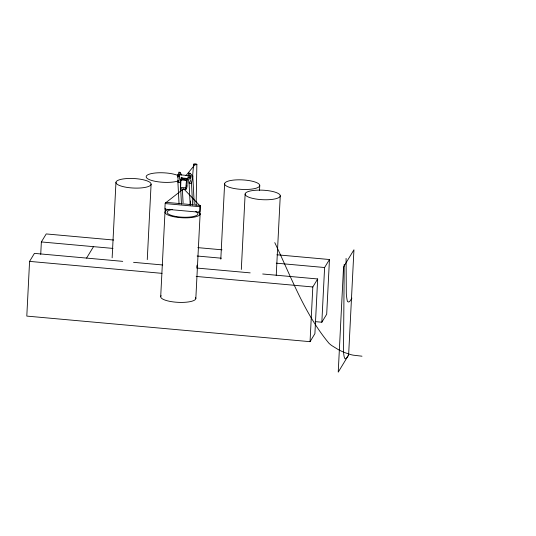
<?xml version="1.0" encoding="UTF-8"?>
<svg xmlns="http://www.w3.org/2000/svg" width="536" height="536" viewBox="0 0 536 536"><rect width="100%" height="100%" fill="white"/><g stroke="black" fill="none" stroke-linecap="round" stroke-linejoin="round"><path stroke-width="0.8" d="M346.082 258.406L346.31 293.527A39.832 5.534 -84.8 0 0 346.531 296.388L347.14 300.281A25.902 3.598 -84.8 0 0 347.676 301.674C349.579 303.249 350.899 299.282 351.904 298.11M181.557 179.821L182.14 177.992L187.345 178.461C187.6 183.158 181.965 176.639 181.443 179.982M344.213 264.362L343.509 351.187A27.088 3.765 -84.8 0 0 345.418 358.885L346.665 358.001L348.621 354.993L353.948 249.783L343.556 266.928L338.229 372.131L348.621 354.993M196.109 205.362L196.866 164.378A1.635 0.442 2.9 0 0 194.521 163.882A1.635 0.442 2.9 0 0 194.327 164.639A1.635 0.442 2.9 0 0 196.859 164.418M180.867 174.823L181.624 174.897L179.982 172.304L178.769 172.19L178.073 176.331L177.912 182.267L179.044 203.908M181.356 179.285L180.96 179.935L180.578 188.283M186.561 179.761L185.791 187.848C185.443 191.352 187.379 187.191 186.97 185.898L187.345 178.461M122.731 261.36L34.425 253.381L29.574 261.387L26.8 316.093L310.049 341.673L314.9 333.667L317.674 278.961L262.687 273.997M40.729 254.379L41.359 241.944L46.217 233.937L113.692 240.034M112.138 257.809L115.957 182.381M147.266 259.612L151.092 184.176A17.588 4.757 2.9 0 0 124.982 178.716A17.588 4.757 2.9 0 0 124.499 186.943A17.588 4.757 2.9 0 0 151.092 184.176M165.148 203.573L164.867 209.114L199.56 212.243L200.317 210.996L200.598 205.462L165.905 202.327L165.148 203.573L199.841 206.708L200.598 205.462M160.7 296.676L164.988 212.129M165.095 211.452L165.242 208.491M182.093 178.924L182.14 177.992M199.56 212.243L199.841 206.708M199.787 214.588L199.935 211.62M195.834 298.478L200.116 213.924M220.805 259.183L224.624 183.748M241.314 269.474L245.133 194.045M259.504 190.521L259.752 185.55A17.588 4.757 2.9 0 0 233.649 180.083A17.588 4.757 2.9 0 0 233.167 188.31A17.588 4.757 2.9 0 0 259.752 185.55M276.234 275.424L280.261 195.848A17.588 4.757 2.9 0 0 254.158 190.38A17.588 4.757 2.9 0 0 253.675 198.608A17.588 4.757 2.9 0 0 280.261 195.848M310.049 341.673L312.816 286.968L317.674 278.961M315.168 321.627L321.835 322.23L324.608 267.524L329.459 259.518L276.978 254.781M329.459 259.518L326.692 314.223L321.835 322.23M190.22 205.12L190.561 200.953M192.638 175.929L193.61 164.251M197.02 267.745L197.382 265.293L196.926 265.253M178.233 180.371L177.912 182.267L180.337 182.488L181.47 204.122M181.222 177.269L180.337 182.488L179.285 176.445L179.982 172.304M190.186 204.913L189.081 183.272L188.035 177.235L188.739 173.095L189.952 173.202L192.793 175.902L194.226 203.841M192.612 205.134L191.513 183.493L189.255 177.342L189.952 173.202M189.322 181.851L189.081 183.272L191.513 183.493L192.793 175.902L192.035 175.835M177.872 176.599L177.657 177.141L177.898 174.609L190.91 175.788L190.702 178.32L190.91 175.788M196.893 266.881L197.382 265.293M86.571 258.091L93.505 246.654M180.585 188.438L180.733 188.994L181.041 188.565M180.793 188.96L186.032 189.389M185.959 175.594L195.238 164.318M165.524 202.95L183.674 188.752L200.216 206.085M178.073 176.331L179.285 176.445M188.035 177.235L189.255 177.342M181.751 178.635L186.957 179.111M180.96 179.935L186.166 180.404M186.32 185.845L186.97 185.898M180.585 187.379L185.791 187.848M185.865 188.531L186.515 188.585M197.838 247.632L221.991 249.816M41.359 241.944L113.002 248.416M197.148 256.014L221.308 258.198M276.288 263.163L324.608 267.524M133.565 262.339L162.716 264.972M196.658 268.034L250.191 272.871M29.574 261.387L162.033 273.353M196.189 276.435L312.816 286.968M361.994 356.199L353.204 355.16A34.86 33.212 31.2 0 1 350.229 354.457L345.13 352.728A66.008 62.88 31.2 0 1 338.337 349.626L331.697 345.539A29.373 27.979 31.2 0 1 328.97 343.275C304.475 313.848 291.102 276.837 274.78 242.634M177.898 174.609L177.992 175.493A17.588 4.757 2.9 0 0 151.822 173.503A17.588 4.757 2.9 0 0 152.345 180.652A17.588 4.757 2.9 0 0 178.367 180.887M181.751 177.289L181.871 179.681M182.374 189.262L183.084 202.829M195.486 297.447A17.588 4.757 2.9 0 1 177.992 302.331A17.588 4.757 2.9 0 1 161.162 295.691M198.642 211.874A17.588 4.757 2.9 0 1 191.814 217.509A17.588 4.757 2.9 0 1 169.095 215.459A17.588 4.757 2.9 0 1 169.456 209.234M195.64 211.439A15.43 4.174 2.9 0 1 191.292 216.879A15.43 4.174 2.9 0 1 170.287 214.983A15.43 4.174 2.9 0 1 172.646 209.362"/></g></svg>
